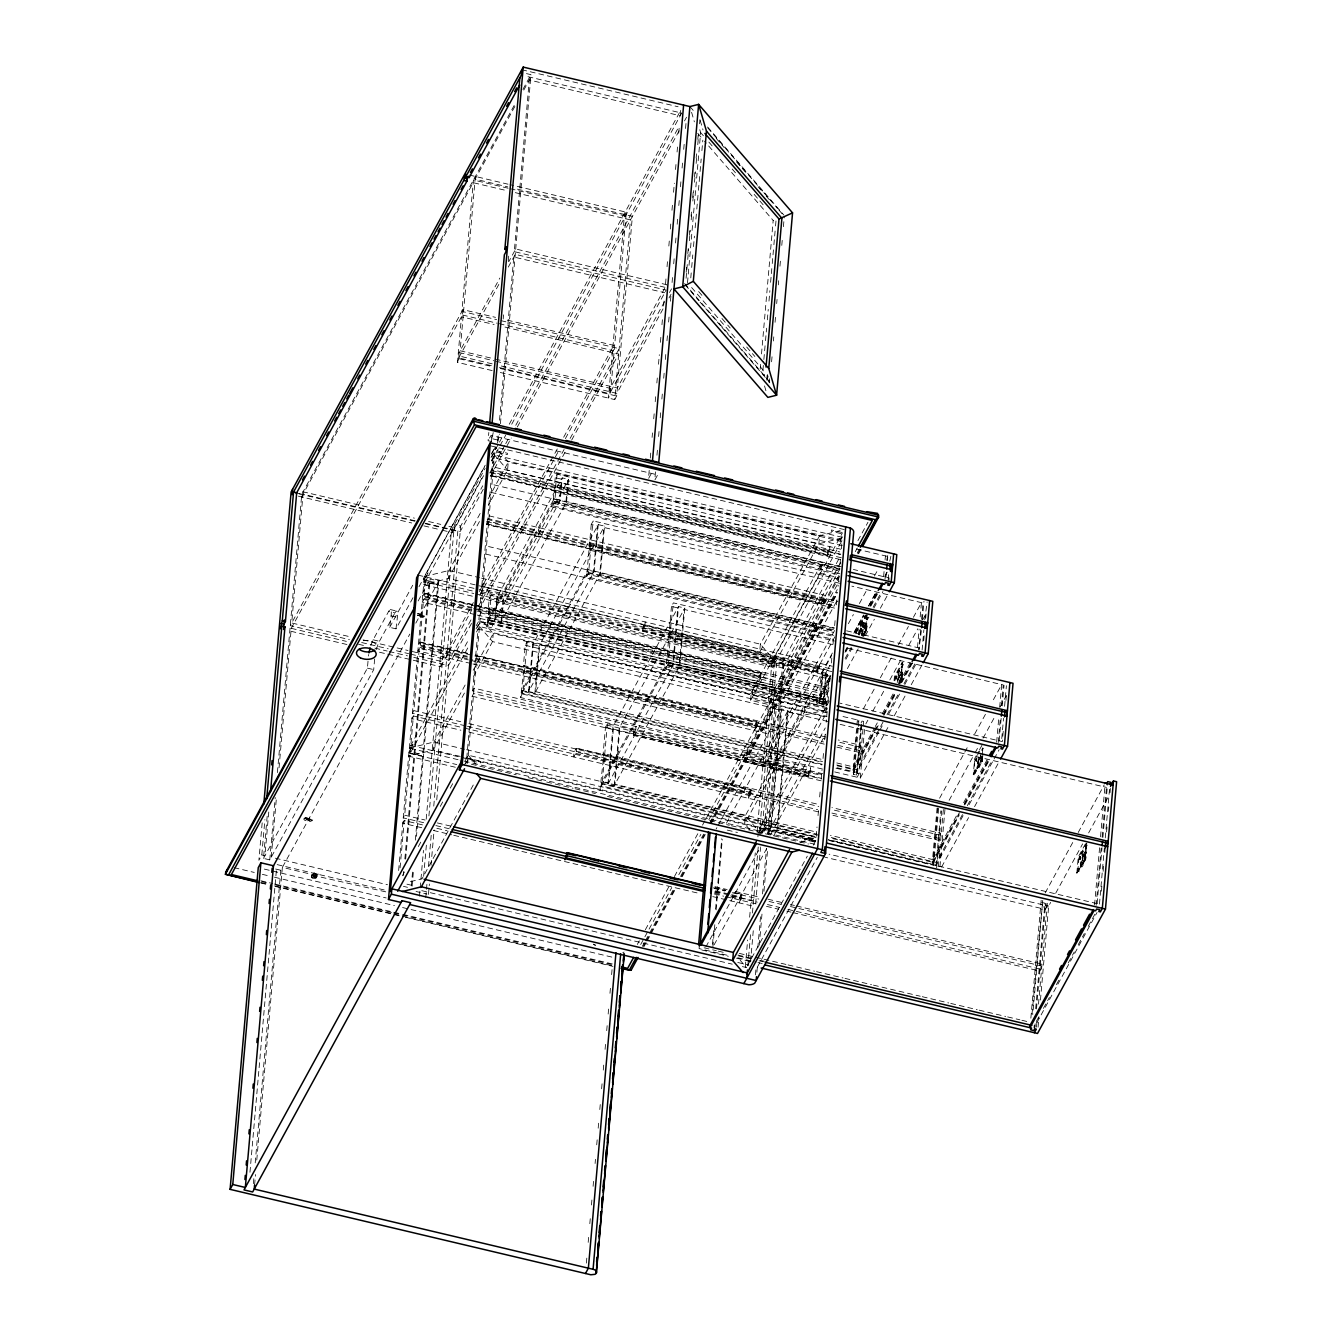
<?xml version="1.0" encoding="UTF-8"?>
<svg xmlns="http://www.w3.org/2000/svg" width="1342" height="1342" viewBox="0 0 1342 1342"><rect width="100%" height="100%" fill="white"/><g stroke="black" fill="none" stroke-linecap="round" stroke-linejoin="round"><path stroke-width="0.75" stroke-dasharray="5 3.75" d="M859.87 630.539L860.792 631.428L861.279 630.539L860.692 628.039L859.87 630.539L860.776 628.073M895.282 678.381L896.573 678.733L896.892 676.083L895.282 678.381L896.188 675.915M977.144 758.029L975.651 759.555L976.456 761.233L977.228 758.062L976.456 761.233M975.684 761.048L976.355 757.844M1079.085 858.763L1080.025 859.668L1080.511 858.779L1079.924 856.263L1079.085 858.763L1079.924 856.263M980.7 756.754L980.901 757.827L981.623 756.502M867.922 617.236L867.049 619.92L867.016 616.532L866.546 617.27L867.049 619.92M860.004 631.243L860.591 628.123M895.433 679.102L895.886 676.15M975.902 760.78L976.137 758.113M1079.236 859.484L1079.689 856.532M262.176 822.831L258.889 860.289L261.791 854.971L264.894 819.61M374.636 658.972L373.713 669.624L269.776 859.87L263.485 858.377L267.494 812.598M268.769 812.027L264.944 855.726L261.791 854.971M269.776 859.87L275.227 797.534M277.408 772.606L301.765 494.225L515.093 103.753M271.235 857.202L276.335 798.943M279.052 767.741L291.248 628.341L346.337 641.375M249.964 1172.254L276.486 869.23M253.386 1183.661L253.923 1177.42M255.198 1162.893L280.814 870.253L409.813 634.112M254.594 1184.936L255.5 1174.552M256.775 1160.025L282.374 867.368L316.343 875.487M385.741 891.843L315.336 875.856A2.55 1.476 5 0 1 315.353 878.238A2.55 1.476 5 0 1 311.445 877.316A2.55 1.476 5 0 1 313.76 875.487C313.089 872.25 319.262 874.179 316.242 875.672A2.55 1.476 5 0 1 314.716 877.735A2.55 1.476 5 0 1 311.411 876.41A2.55 1.476 5 0 1 313.827 874.816M263.485 858.377L367.423 668.131L368.194 659.258M398.641 870.522L424.357 576.607L485.217 465.204M400.084 867.855L404.227 820.566L422.579 824.911M423.636 822.696L403.254 817.865L404.697 815.215L413.386 715.974L462.319 727.565M465.422 725.821L412.397 713.273L413.856 710.623L419.308 648.27L468.241 659.861M470.874 663.468L417.848 650.92C420.482 649.075 421.958 636.93 418.318 645.552L467.268 657.144M475.152 614.586L422.126 602.038C424.76 600.193 426.236 588.048 422.596 596.67L471.545 608.262M403.405 875.487L403.774 871.327M404.865 858.88L429.188 580.75L420.214 578.637M405.653 859.182L430.161 578.989L438.8 581.036L416.473 836.318M411.323 885.821L412.782 869.23M415.332 840.159L437.844 582.797L472.485 591M492.162 370.577L457.471 362.357L461.463 316.779L494.108 324.496M412.111 886.139L413.571 869.532M491.323 365.645L458.679 357.911L459.149 352.543L499.845 278.062M346.924 644.512L289.805 630.992L462.436 315.001L462.906 309.633L495.533 317.366M457.471 362.357L459.652 356.133L492.279 363.867M475.37 176.456L460.121 350.782L493.437 358.666M419.459 896.171L420.012 889.931M420.197 887.85L423.468 850.392M426.202 819.174L451.499 529.939L485.116 468.392M387.721 654.175L440.746 666.739L441.216 661.371L473.34 602.575M442.29 530.224L452.489 532.64L452.959 527.272L448.899 526.316M423.636 876.292L426.555 842.994M428.92 815.953L454.401 524.621L460.692 526.114L436.67 800.788M425.75 897.664L426.303 891.423M426.471 889.343L427.024 883.103M428.484 866.446L431.386 833.147M433.768 806.106L457.79 531.432L482.717 485.787M428.467 894.426L429.373 884.026M431.017 865.305L434.12 829.926M493.235 432.594L491.239 441.468L488.102 440.73L488.823 432.459M491.239 441.468L491.96 433.214M503.183 318.977L503.535 314.85M508.249 261.12L508.786 254.93M486.391 524.336L489.159 515.882L825.665 595.546L825.196 600.914L823.25 604.454L486.391 524.336L823.25 604.454M827.528 555.554L827.997 550.203L829.926 546.664L829.457 552.015L827.528 555.554L491.038 475.907L490.904 472.77L493.437 466.999L840.713 549.213M466.764 757.894L472.166 696.213L473.625 693.562L810.115 773.21L810.585 767.859L474.095 688.194L472.636 690.845L822.68 773.713M472.636 690.845L478.037 629.163L827.108 711.797L826.202 722.181M831.839 671.604L482.768 588.97L481.325 591.621L478.742 621.111L827.813 703.762M830.01 668.702L481.795 586.253L487.247 523.9L835.479 606.349M467.502 763.397L495.198 446.936L508.266 462.034L819.593 535.726L842.373 530.056M497.714 440.897L498.251 434.707M499.526 420.231L513.801 257.01L664.76 292.741M497.53 442.961L499.526 434.07M500.432 423.686L530.979 74.666L524.688 73.189M830.849 675.294L828.853 678.951L826.404 706.999L486.76 626.597L489.26 607.389L825.749 687.054L824.307 694.183L478.641 612.422M825.749 687.054L824.776 688.832L488.287 609.167L489.209 598.549L491.155 595.009L497.446 596.502L495.45 619.182L489.159 617.689L491.155 595.009M828.886 690.459L822.881 701.43L487.968 622.151L488.203 619.467L554.212 498.637L841.199 566.592M486.76 626.597L488.924 620.373L820.717 698.914L819.509 703.376L822.646 704.114L823.619 702.352L825.196 702.722L827.645 674.674L826.068 674.305L822.646 704.114M494.728 620.507L496.708 597.827L562.231 477.886L568.522 479.379L566.542 502.059L501.019 622L494.728 620.507L560.251 500.583L562.231 477.886M501.019 622L502.998 599.32L568.522 479.379M822.478 769.033L520.646 697.572L524.252 665.632L826.085 737.093M527.154 641.744L523.044 688.681L529.335 690.157L533.445 643.237L527.154 641.744L525.225 645.284L523.279 667.41L524.252 665.632M822.26 764.252L521.853 693.126L522.088 690.442L588.081 569.629L834.372 627.922M520.646 697.572L522.81 691.348L822.025 762.189M528.614 691.499L532.724 644.563L598.247 524.621L604.537 526.114L600.428 573.051L534.904 692.975L528.614 691.499L594.137 571.558L598.247 524.621M534.904 692.975L539.014 646.056L604.537 526.114M839.773 573.722L552.77 505.783L553.005 503.099L837.962 570.551M555.219 477.735L553.24 500.415L559.53 501.908L561.51 479.211L555.219 477.735L557.165 474.179L842.675 541.782M487.968 622.151L553.978 501.321L554.212 498.637M557.165 474.179L554.8 491.944L840.31 559.53M552.77 505.783L554.699 502.243L555.756 490.165M832.946 635.068L586.655 576.758L586.89 574.074L833.181 632.384M591.235 524.47L587.125 571.39L593.416 572.883L597.509 525.947L591.235 524.47L593.164 520.914L837.878 578.855M521.853 693.126L587.846 572.313L588.081 569.629M834.506 608.111L589.792 550.186L593.164 520.914M586.655 576.758L588.584 573.219L590.748 548.408L589.792 550.186M576.423 751.218C577.53 743.518 572.531 754.724 573.89 756.972L576.423 751.218L750.95 792.535L748.417 798.305L748.886 792.937L750.832 789.398L576.288 748.081M626.311 212.204L624.382 215.743L608.429 398.104L610.358 394.565L626.311 212.204L510.044 184.676M499.476 367.574L609.637 393.642L610.09 388.291L666.672 284.722L515.731 248.991L508.769 261.707M565.351 438.649L613.378 350.732L613.848 345.38L503.703 319.295M500.314 372.506L614.72 399.58L630.438 219.903L513.986 192.342M614.72 399.58L616.649 396.041L632.367 216.364L515.932 188.803M607.406 723.707L602.357 781.363L608.647 782.839L613.697 725.183L607.406 723.707L605.477 727.247L603.011 755.395L603.967 753.634L817.697 804.227M814.879 836.402L601.166 785.808L601.401 783.124L667.393 662.311L828.199 700.373M817.882 835.11L602.122 784.047L599.958 790.27L603.967 753.634M607.926 784.181L612.975 726.508L678.498 606.584L684.789 608.077L679.74 665.733L614.217 785.657L607.926 784.181L673.449 664.24L678.498 606.584M614.217 785.657L619.266 728.001L684.789 608.077M649.209 470.371L648.488 478.691L651.39 473.39M650.3 458.041L650.853 451.65M652.095 437.375L652.497 432.912M653.722 418.788L654.309 412.111M655.215 401.711L655.953 393.391M656.859 382.973L657.58 374.653M658.503 364.252L659.325 354.724M660.415 342.327L660.952 336.137M661.958 324.714L662.68 316.393M663.602 305.993L664.324 297.656M665.967 278.935L665.229 287.373L514.271 251.642L529.285 80L680.243 115.748M667.041 266.706L667.595 260.197M668.836 246.022L669.39 239.815M670.329 228.996L671.067 220.675M671.973 210.258L672.694 201.937M673.55 192.258L674.338 183.217M675.529 169.511L676.083 163.305M677.073 151.998L677.794 143.678M678.7 133.277L679.438 124.94M680.344 114.54L680.713 110.379M586.37 1263.107L587.091 1254.82M588.182 1242.357L588.735 1236.133M589.826 1223.686L590.547 1215.382M591.453 1204.999L592.191 1196.695M593.097 1186.328L593.818 1178.024M595.093 1163.497L595.445 1159.337M596.72 1144.81L597.274 1138.586M598.18 1128.203L598.901 1119.899M599.807 1109.532L600.545 1101.228M601.619 1088.765L602.172 1082.541M603.263 1070.094L603.984 1061.79M605.074 1049.343L605.628 1043.103M606.718 1030.656L607.255 1024.432M608.161 1014.049L608.882 1005.745M609.973 993.298L610.526 987.075M611.617 974.611L612.338 966.324M655.5 471.864L654.779 480.184L657.681 474.883L491.004 435.412L488.102 440.73M656.959 455.223L657.513 448.983M658.603 436.486L659.325 428.165M660.23 417.765L660.969 409.444M661.874 399.027L662.596 390.707M663.703 378.226L664.24 371.986M665.33 359.488L665.884 353.248M666.974 340.767L667.695 332.447M668.618 322.046L669.339 313.709M670.43 301.229L670.983 294.988M672.074 282.508L672.61 276.267M673.701 263.77L674.439 255.45M675.529 242.969L676.083 236.729M677.173 224.231L677.71 217.991M678.8 205.511L679.354 199.27M680.444 186.79L680.998 180.533M682.088 168.052L682.81 159.732M683.715 149.331L684.454 140.994M685.544 128.513L686.081 122.273M633.642 735.433L634.112 730.065L636.041 726.525L635.571 731.893L633.642 735.433L808.186 776.75L810.115 773.21M642.432 630.388L645.2 621.95L644.73 627.301L642.801 630.841L817.328 672.157L819.257 668.618L819.727 663.267L816.959 671.705M686.181 272.292L686.718 266.051M687.809 253.588L688.362 247.347M689.452 234.884L689.805 230.723M691.08 216.179L691.449 212.019M692.724 197.459L693.26 191.235M694.535 176.674L694.904 172.531M696.179 157.97L696.532 153.827M697.806 139.266L698.175 135.123M686.081 278.264L687.54 261.573M687.725 259.476L688.631 249.042M689.369 240.688L690.274 230.254M691.197 219.82L691.918 211.466M692.841 201.032L693.747 190.581M694.485 182.227L695.391 171.793M696.129 163.439L696.85 155.102M697.773 144.651L698.679 134.217M699.585 123.783L699.954 119.606M687.507 282.776L700.641 132.59L699.518 128.765M690.778 277.878L691.499 269.541M691.684 267.444L692.774 254.93M693.512 246.593L694.418 236.158M695.156 227.821L696.615 211.13M696.8 209.05L698.259 192.359M698.444 190.279L699.903 173.588M700.071 171.491L701.178 158.977M701.9 150.639L702.822 140.205M826.756 707.502L665.967 669.44L666.202 666.756L826.991 704.818M671.47 606.416L666.437 664.072L672.728 665.565L677.76 607.909L671.47 606.416L673.416 602.877L834.523 641.023M601.166 785.808L667.159 664.995L667.393 662.311M830.614 676.318L669.507 638.171L673.416 602.877M699.316 945.909L699.081 948.593L729.612 955.823M760.595 364.37L760.042 370.627L762.961 369.906L763.682 361.568M761.501 353.936L773.177 220.457L704.584 141.245M712.501 944.315L713.944 927.741M715.588 909.121L721.744 838.733M763.866 359.471L765.326 342.797M765.51 340.7L766.601 328.186M767.339 319.849L768.245 309.415M768.983 301.078L769.889 290.644M770.61 282.306L772.069 265.615M772.254 263.535L773.713 246.844M773.898 244.747L775.357 228.073M775.542 225.976L776.095 219.719L773.177 220.457M712.87 947.117L714.85 924.353M716.125 909.859L722.281 839.471M766.718 380.088L767.272 373.814M767.238 379.132L767.59 374.972M769.151 382.889L769.503 378.746M771.6 361.77L772.136 355.546M773.411 340.985L773.78 336.842M775.055 322.281L775.592 316.058M776.683 303.577L777.052 299.417M778.326 284.873L778.679 280.713M779.954 266.169L780.507 259.929M781.782 245.385L782.319 239.144M783.409 226.681L784.315 216.297M834.892 636.745L764.051 766.416L745.179 761.937L745.884 753.902L816.724 624.231L816.02 632.267M750.581 700.272L751.285 692.22L822.126 562.55L821.421 570.585L750.581 700.272L769.452 704.735L840.293 575.064M747.343 751.252L746.638 759.287L774.938 765.997L829.893 665.397M752.728 689.57L752.023 697.605L780.339 704.315L837.291 600.059M749.876 829.775L744.642 823.736L745.347 815.684L804.596 707.251L827.36 701.581M760.562 659.627L760.444 660.969L773.009 663.938L777.001 655.517L773.126 662.596M740.717 900.23L741.187 894.862M749.876 795.638L750.346 790.27M755.798 727.934L756.267 722.566M760.075 679.035L760.545 673.667L424.055 594.02L425.095 582.009L473.81 593.533M741.673 893.99L739.744 897.53L739.274 902.881L742.042 894.443L735.584 892.547M750.95 792.535L750.832 789.398M756.754 721.677L754.808 725.217L754.338 730.585L756.284 727.045L756.754 721.677L475.32 655.047M761.031 672.795L759.086 676.334L758.616 681.702L760.562 678.146L761.031 672.795L424.542 593.13M745.28 967.012L747.645 940.021M749.641 917.19L755.278 852.858M757.089 832.09L771.969 661.908L842.273 533.227M757.894 836.804L758.415 830.782L829.255 701.094L480.184 618.461L476.192 625.775M764.051 766.416L764.755 758.364L835.596 628.693L486.525 546.06M769.452 704.735L770.157 696.683L840.998 567.012L491.927 484.378M481.577 578.167L760.36 644.16L773.428 659.258L772.724 667.293L480.47 598.113M747.83 965.854L750.631 933.747M752.443 912.979L758.264 846.55M750.547 961.895L753.449 928.681M755.63 903.787L760.528 847.741M761.803 833.214L776.699 663.015A7.834 4.529 5 0 0 782.856 661.489L840.26 556.41M814.779 844.269L763.883 832.225L764.118 829.541L815.013 841.585M774.686 708.861L764.353 826.857L770.643 828.35L780.977 710.354L774.686 708.861L776.615 705.322L827.595 717.4M762.088 833.265L765.326 825.095L816.204 837.14M821.237 780.843L770.258 768.781L776.615 705.322M755.445 974.879L755.982 968.656M757.811 947.905L760.528 916.771M762.524 893.94L766.517 848.278M767.792 833.751L782.856 661.489M756.888 972.229L757.626 963.925M759.253 945.254L762.155 912.04M763.967 891.289L767.607 849.771M768.949 834.372L784.315 658.821L774.871 656.59L759.169 836.167L827.108 711.797M773.697 835.781L777.655 828.517L787.989 710.522L781.698 709.029L771.365 827.024L767.406 834.288M815.282 626.882L814.577 634.934L833.449 639.396M820.667 565.2L819.962 573.252L838.834 577.714L838.096 586.202M808.186 776.75L808.656 771.398L810.585 767.859M822.881 604.001L825.665 595.546M808.656 775.877L809.125 770.509M817.815 671.285L818.284 665.917M823.736 603.565L824.206 598.197M828.014 554.682L828.484 549.314M819.509 703.376L822.931 673.55L503.736 597.978L501.74 620.675L820.952 696.246L822.931 673.55M826.068 674.305L823.25 706.261L825.196 702.722M816.204 836.385L817.026 826.957M818.033 815.617L818.67 808.27M819.66 796.93L820.381 788.626M821.203 779.216L822.025 769.939M823.032 758.465L823.653 751.252M824.659 739.778L825.38 731.491M827.997 701.681L828.719 693.378M829.742 681.669L830.362 674.69M831.386 662.998L832.107 654.695M833.013 644.311L833.801 635.37M834.64 625.624L835.412 616.917M836.469 604.873L837.039 598.347M840.461 559.211L839.538 569.662L554.699 502.243M841.367 548.844L842.122 540.272L493.034 457.639L491.994 469.65L839.706 551.914M858.477 634.8L859.014 628.777L866.747 614.619M859.266 635.001L859.803 628.962L867.536 614.804M862.872 627.469C860.809 620.591 869.213 622.336 865.775 627.217C862.839 630.052 861.665 625.053 863.56 623.04M857.353 719.916L853.26 766.852L874.279 728.37M862.436 636.007L865.338 630.706L866.58 616.615M861.715 724.948L857.135 777.236L859.081 773.697L863.644 721.409L862.084 721.023L856.532 775.089L853.395 774.351L857.454 727.867M863.225 636.192L866.127 630.891L867.368 616.817M853.395 774.351L854.586 769.905L836.267 765.561M858.226 728.454L854.82 767.221L834.489 762.407M858.394 726.408L858.93 720.285L840.629 715.957M856.532 775.089L860.927 724.814M836.871 747.125L859.316 752.426L860.272 750.664L860.742 745.296L838.314 739.996M834.707 771.935L860.289 777.991L864.852 725.687M883.623 576.523L884.16 570.333M885.066 560.017L885.435 555.907M885.015 578.956L885.737 570.702M886.643 560.402L887.968 554.498L887.431 560.688M885.988 577.194L886.525 571.004M888.152 579.694L888.739 573.051M889.78 561.141L891.105 555.252M888.89 580.616L889.125 577.932L853.411 569.478M894.074 680.646L894.426 676.62L902.176 662.462L901.556 678.733C902.797 680.662 901.908 673.164 901.455 679.84M894.862 680.83L895.215 676.804L902.965 662.646M898.301 675.311C896.221 668.45 904.625 670.178 901.187 675.06C898.268 677.895 897.077 672.912 898.989 670.899M898.821 682.088L900.767 678.549L902.176 662.462M917.509 647.532L919.102 629.163M920.176 616.917L921.434 602.642L913.416 617.286M920.679 629.532L918.901 649.931L921.468 629.801M921.568 619.333L923.011 603.011L851.851 586.152M922.357 619.601L923.967 601.233M922.105 650.014L923.866 629.901M924.739 619.836L927.121 601.988M923.715 640.755L924.303 634.162M925.695 618.31L926.064 614.049M937.068 808.052L932.573 859.534L957.601 813.722M937.857 808.035L932.942 864.349L933.898 862.587L830.094 838.012M933.898 862.587L933.663 865.271L829.859 840.696M938.645 808.421L934.133 859.903L830.446 835.361M936.028 865.741L940.826 810.853M936.615 867.955L941.614 810.92M832.979 815.315L939.031 840.428L940.004 838.649L940.474 833.281L831.939 807.599M943.359 809.461L938.393 866.378L936.817 866.009L935.844 867.788M939.954 866.596L945.103 807.649M982.143 756.67L981.79 760.696L973.269 774.669L974.678 758.582L978.553 751.503M974.057 774.854L974.678 758.582M973.269 774.669C982.78 766.903 978.603 751.99 983.418 748.199M982.327 754.657L982.847 748.618M996.636 742.243L998.8 717.534M999.706 707.234L1001.686 684.588L991.671 702.923M998.213 742.629L1000.377 717.903M1001.451 705.557L1003.246 684.957L844.672 647.414M999.169 740.851L1001.166 718.205M1002.239 705.842L1004.034 685.259M1001.769 738.57L1003.548 718.238M1004.604 706.295L1006.399 685.712M1003.229 731.306L1002.323 741.589L839.941 703.158M1005.93 700.407L1006.483 694.099M1030.857 1018.175L1041.174 900.297M1031.998 1014.116L1042.734 900.667L1032.786 1014.418M1034.246 1025.204L1034.011 1027.888L1097.035 912.493M1035.688 1008.664L1044.915 903.183L1041.778 902.445M1034.732 1028.794L1035.286 1022.268M1036.477 1008.949L1045.703 903.485M793.005 912.61L1039.765 971.021L1040.738 969.259L1041.207 963.892L796.494 905.967M1036.494 1027.116L1037.047 1020.809M1038.507 1004.118L1047.448 901.79L1044.562 907.209L1041.426 906.454L1042.382 904.693L829.071 854.183M1038.071 1027.184L1038.976 1016.75M1040.453 1000.042L1048.672 906.068L1050.669 902.411M1076.838 873.088L1078.247 857.001L1085.98 842.843L1084.571 858.93L1076.838 873.088L1085.359 859.115L1086.768 843.028L1079.018 857.186L1077.626 873.273M1082.105 855.693C1080.025 848.832 1088.429 850.56 1084.99 855.441C1082.071 858.276 1080.88 853.294 1082.793 851.281M1094.569 905.028L1099.635 847.121M1100.541 836.787L1105.053 785.087M1096.129 905.414L1101.212 847.439M1102.101 837.156L1106.814 783.393M1097.102 903.636L1102 847.741M1102.889 837.458L1107.771 781.614M1099.467 904.089L1104.349 848.245M1105.254 837.911L1109.599 788.157M1101.396 891.239L1102.118 883.019M1103.141 871.293L1103.862 863.023M1104.768 852.673L1105.171 848.06M1106.58 831.99L1107.15 825.447M1108.391 811.323L1108.777 806.945M1110.019 792.703L1110.388 788.442M412.984 597.727L395.991 628.844L389.7 627.351L391.092 615.861A11.692 2.349 -76.7 0 0 388.626 611.432L373.126 639.815A13.101 2.617 -76.7 0 0 370.593 646.29M395.991 628.844L397.383 617.337A11.692 2.349 -76.7 0 0 394.917 612.925L388.626 611.432M860.826 628.761L860.239 630.975M896.255 676.603L895.651 678.834M866.261 623.208L865.238 628.022M901.69 671.067L900.65 675.865M861.782 634.699A6.66 1.141 -73.3 0 1 864.365 626.11L865.137 626.345A6.66 1.141 -73.3 0 0 862.554 634.934M863.007 635.957A6.66 1.141 -73.3 0 0 865.808 627.62A6.66 1.141 -73.3 0 0 865.12 624.785L866.613 624.533M863.778 636.192A6.66 1.141 -73.3 0 0 866.58 627.855A6.66 1.141 -73.3 0 0 865.892 625.02L865.993 624.365A7.884 1.359 -73.3 0 1 867.133 626.026A7.884 1.359 -73.3 0 1 864.835 634.749M897.211 682.541A6.66 1.141 -73.3 0 1 899.777 673.969L900.566 674.187A6.66 1.141 -73.3 0 0 898.553 679.958M898.419 683.816A6.66 1.141 -73.3 0 0 901.22 675.462A6.66 1.141 -73.3 0 0 900.532 672.644L902.025 672.392M899.207 684.051A6.66 1.141 -73.3 0 0 902.009 675.697A6.66 1.141 -73.3 0 0 901.304 672.879L901.421 672.208A7.884 1.359 -73.3 0 1 902.545 673.869A7.884 1.359 -73.3 0 1 900.247 682.592M1086.014 857.035L1084.37 858.981A6.66 1.141 -73.3 0 1 1080.931 864.785A6.66 1.141 -73.3 0 1 1083.581 854.334L1084.37 854.569A6.66 1.141 -73.3 0 0 1081.719 865.02A6.66 1.141 -73.3 0 0 1085.074 859.098C1086.601 853.579 1085.728 862.168 1085.158 859.165A6.66 1.141 -73.3 0 0 1085.124 853.26L1085.225 852.589A7.884 1.359 -73.3 0 1 1085.275 859.35A7.884 1.359 -73.3 0 1 1081.249 866.412A7.884 1.359 -73.3 0 1 1084.47 853.915M1085.225 856.85L1084.47 860.037L1084.37 858.981A6.66 1.141 -73.3 0 0 1084.336 853.026L1085.829 852.774M865.942 630.069L865.993 628.626L865.087 631.428L866.026 631.998L866.697 628.794L865.238 631.814M865.993 630.522L866.026 631.998M901.371 677.928L901.338 676.452L900.532 679.505M981.673 760.327C984.089 766.148 980.331 751.185 981.707 761.803M981.623 759.874L981.589 758.415M1080.008 858.159L1080.025 859.668M975.298 771.549L975.332 769.905L974.46 772.64L975.382 773.311L976.12 770.09L974.695 773.076M975.416 771.667L975.382 773.311M1078.851 869.968L1078.884 868.341L1078.029 871.059L1078.934 871.73L1079.673 868.526L1078.247 871.495M1078.968 870.102L1078.934 871.73M982.763 748.064L982.713 749.742M867.335 617.471L866.261 619.736M982.629 748.014L981.925 749.541M311.763 820.667C308.593 816.506 308.694 822.948 311.277 821.036M863.208 627.066L863.913 622.654M898.637 674.925L899.442 670.547M1079.454 859.216L1080.696 856.448M1082.44 855.307L1083.128 850.878M975.533 760.344L976.506 758.565M522.927 89.394L530.979 74.666M301.531 496.909L473.189 182.68L505.833 190.413M514.858 106.437L475.135 179.14L507.762 186.874M523.783 90.082L530.744 77.35M462.906 309.633L290.275 625.64L349.423 639.631M458.679 357.911L500.365 281.602M508.299 267.075L515.261 254.343L666.202 290.09L609.637 393.642M376.431 649.394A13.101 2.617 -76.7 0 1 379.417 641.291L394.917 612.925M389.7 627.351L412.699 585.246M491.206 454.25L495.198 446.936M418.989 586.739L484.982 465.942M491.994 453.126L495.986 445.796M491.038 457.37L498.469 443.967M499.459 442.139L503.216 435.278M509.255 424.223L681.149 109.558M491.877 456.951L494.779 451.633L507.36 454.603L507.477 453.277L494.896 450.291M472.35 596.183L423.653 584.659L483.523 475.068M491.491 460.457L494.493 454.988L843.564 537.622M452.489 532.64L483.606 475.672M491.642 460.977L505.682 435.244M511.705 424.223L681.686 113.08L524.454 75.857M492.514 463.644L493.973 460.994M418.167 600.948L430.161 578.989M489.729 472.954L504.76 445.46M505.749 443.632L508.752 438.129M515.764 425.297L678.985 126.534M483.254 489.327L460.222 531.482L425.38 523.229M490.266 476.494L511.285 437.995M517.307 426.991L679.522 130.057M684.521 120.897L686.534 117.24M491.038 475.907L492.967 472.367L840.243 554.582M415.802 623.141L438.8 581.036M480.151 513.483L449.033 570.451L448.329 578.503L423.653 584.659M488.186 498.788L508.266 462.034L507.561 470.069L488.488 504.995M479.446 521.535L448.329 578.503L759.656 652.212L772.724 667.293L842.575 539.45M486.76 524.789L488.689 521.25L825.196 600.914M481.795 586.253L483.237 583.602L832.308 666.236M479.362 591.554L557.819 447.943M563.674 437.24L613.848 345.38M413.386 715.974L411.927 718.641L460.876 730.216M440.746 666.739L471.864 609.788M479.899 595.076L559.346 449.637M470.992 619.887L448.966 660.197L410.031 650.987M478.004 607.054L564.11 449.436M570.115 438.431L619.182 348.635L498.654 320.101M471.528 623.409L448.496 665.565L409.562 656.355M478.524 610.576L561.627 458.461M562.633 456.632L565.636 451.13M571.642 440.142L618.712 354.003L502.26 326.425M458.058 759.673L409.344 748.131L469.214 638.557M476.024 628.895L479.899 621.816L492.48 624.802L492.363 626.127L479.782 623.158L476.88 628.475M488.287 609.167L489.26 607.389M455.324 767.238L408.639 756.183L468.509 646.592M476.494 631.981L479.48 626.513L828.551 709.146M664.491 301.715L617.354 388.006L495.466 359.153M669.507 292.539L671.52 288.865M663.015 308.912L616.884 393.374L500.449 365.796M669.037 297.907L671.05 294.233M465.137 685.007L434.02 741.975L433.315 750.027L408.639 756.183M473.172 670.312L493.252 633.558L480.184 618.461M464.433 693.059L433.315 750.027L463.846 757.257M473.474 676.519L492.548 641.593L493.252 633.558L804.596 707.251L803.892 715.303L744.642 823.736M404.227 820.566L402.785 823.233L423.166 828.048M402.365 875.772L404.361 872.115M418.335 846.55L421.321 841.082M440.293 806.374L443.279 800.889M450.258 788.106L453.26 782.638M465.238 760.713L468.224 755.227L817.295 837.878M464.064 765.661L467.922 758.582L480.503 761.568L480.386 762.91L467.804 759.924L465.875 763.464M473.256 785.02L422.059 878.758L406.878 882.533M669.507 638.171L670.48 636.393L667.897 665.9L665.967 669.44M842.038 536.465L839.991 541.346L841.92 537.807M840.562 562.633L783.611 666.873L475.84 594.02M637.316 944.466L639.329 940.792M645.334 929.771L669.406 885.72M674.422 876.544L698.477 832.493M702.503 825.145L705.506 819.643M706.513 817.798L838.884 575.517M857.924 540.641L867.955 522.273M640.688 944.5L671.772 887.582M678.784 874.749L700.843 834.355M708.878 819.677L839.236 581.052M855.273 551.679L857.286 548.006M642.332 946.328L644.345 942.654M645.351 940.826L674.489 887.498M680.511 876.46L703.627 834.154M709.65 823.132L837.24 589.591M857.32 552.803L859.333 549.13M643.254 946.429L645.267 942.755M646.274 940.91L675.345 887.716M681.35 876.695L704.399 834.506M710.421 823.485L836.72 592.308M857.773 553.776L860.776 548.274M644.11 946.429L646.106 942.755M647.112 940.927L676.183 887.716M682.189 876.712L705.255 834.506M711.26 823.502L837.559 592.325M858.612 553.793L861.614 548.291M745.179 761.937L836.989 593.852M716.175 828.97L716.896 827.628M718.155 825.33L781.698 709.029M726.441 823.183L787.989 710.522M832.375 653.017L821.354 673.181L819.375 695.861L830.379 675.714M848.379 623.695L853.395 614.535M859.4 603.548L867.402 588.886M874.414 576.053L878.423 568.723M775.642 757.945L831.587 655.533M770.258 768.781L771.214 767.003L765.829 828.685L763.883 832.225M825.716 678.213L827.645 674.674M854.418 631.73L863.426 615.24M868.425 606.081L876.427 591.419M853.831 633.239L863.829 614.938M868.828 605.796L875.823 592.996M884.814 576.54L887.8 571.055M830.144 678.398L819.14 698.545L818.905 701.229L828.92 682.91M845.158 650.904L847.171 647.23M855.173 632.585L864.181 616.079M870.186 605.091L877.198 592.258M819.979 698.008L829.96 679.74M844.974 652.262L847.976 646.76M855.978 632.099L864.986 615.609M870.002 606.45L878.003 591.788M845.93 651.759L847.926 648.085M855.944 633.424L865.959 615.106M870.958 605.947L878.976 591.285M819.744 700.692L820.717 698.914M829.121 687.775L823.116 698.746L488.203 619.467M845.125 658.486L851.264 647.247M858.125 634.682L867.217 618.041M873.122 607.221L881.174 592.476M845.879 659.341L851.885 648.354M859.887 633.709L868.911 617.203M873.894 608.077L882.919 591.554M847.389 668.601L858.377 648.488M865.372 635.672L874.363 619.216M880.352 608.245L888.354 593.617M759.102 832.359L761.988 827.041L759.941 831.923M827.041 707.989L824.978 712.87L826.924 709.331M769.302 830.346L825.263 727.934M705.858 946.966L760.461 847.02M770.593 834.741L825.548 734.158M714.129 944.818L766.735 848.496M863.359 708.912L875.387 686.936M880.386 677.76L891.39 657.614M898.402 644.781L908.417 626.462M857.957 722.063L858.93 720.285M861.111 722.801L862.084 721.023M855.475 741.254L856.448 739.492M865.858 723.858L867.855 720.201M872.854 711.059L884.848 689.117M889.83 679.975L900.834 659.845M908.819 645.217L917.811 628.761M922.81 619.618L925.812 614.133M860.742 745.296L859.786 747.075L839.387 742.243M875.286 726.525L877.282 722.868M882.281 713.709L894.292 691.717M899.308 682.558L911.319 660.566M876.041 727.381L853.026 769.52L852.791 772.204L874.816 731.893M883.053 714.548L895.064 692.556M900.079 683.397L911.084 663.25M853.864 768.983L878.859 723.237M883.858 714.078L895.869 692.086M900.885 682.927L911.889 662.763M875.806 730.065L879.815 722.734M883.824 715.403L895.835 693.411M901.841 682.424L912.845 662.26M747.46 965.72L807.314 856.146M813.302 845.175L815.299 841.535M853.629 771.667L854.586 769.905M883.002 722.13L857.001 769.738L834.674 764.454M887.012 714.816L899.106 692.673M904.005 683.699L916.016 661.723M878.775 732.145L856.766 772.422L834.439 767.121M879.765 730.333L883.774 722.986M888.773 713.843L899.777 693.68M904.776 684.537L915.798 664.357M860.289 777.991L889.26 724.948M894.258 715.806L906.236 693.864M911.235 684.705L922.222 664.592M757.341 967.129L817.295 857.387M939.618 798.205L968.639 745.062M974.644 734.074L985.665 713.91M949.113 800.335L974.091 754.607M975.08 752.778L978.083 747.293M983.082 738.15L995.059 716.209M1000.058 707.066L1006.064 696.079M979.526 749.725L982.428 744.424M977.395 755.227L981.27 748.148M934.787 833.936L935.743 832.174M940.474 833.281L939.501 835.06L833.013 809.847M963.606 802.717L987.628 758.75M959.362 812.732L932.338 862.218L932.103 864.885L959.127 815.416M964.361 803.573L989.389 757.76M933.176 861.665L959.161 814.091M964.177 804.932L989.205 759.119M965.133 804.428L990.161 758.616M962.466 814.56L936.313 862.42L829.356 837.089M967.314 805.67L992.375 759.79M963.086 815.668L936.079 865.104L828.5 839.622M969.075 804.68L993.114 760.713M994.087 758.918L999.119 749.708M941.598 867.016L968.572 817.63M974.56 806.659L999.538 760.931M1045.166 892.967L1073.197 841.652M1078.213 832.493L1104.231 784.852M1047.096 905.8L1045.166 909.339L824.927 857.202M1055.668 893.269L1082.642 843.883M1088.63 832.912L1108.609 796.343M1041.207 963.892L1040.235 965.67L789.398 906.286M1036.242 1021.547L1039.446 1015.693M1043.422 1008.379L1049.41 997.425M1056.389 984.659L1059.392 979.174M1068.249 962.969L1074.237 951.981M1078.247 944.651L1084.319 933.529M1088.245 926.349L1096.246 911.704M981.019 761.518L982.461 758.616M861.48 628.224L860.792 631.428M421.573 615.206C424.86 615.341 417.245 616.733 423.753 616.766M316.796 874.212L314.816 874.179L316.175 873.776M903.216 664.558C896.942 674.07 907.158 656.909 901.673 667.595M1087.02 844.94C1081.954 855.156 1091.482 838.414 1085.577 847.926M901.22 676.536L902.21 676.653M1085.259 860.222L1084.386 860.021M624.03 952.048L622.722 952.82M417.647 615.559L419.006 615.374L417.731 614.821M306.932 819.593C303.544 819.66 311.227 817.882 304.735 818.05M314.665 877.366L315.605 876.913C310.673 877.769 319.279 875.739 312.619 875.756M896.892 676.083L896.221 679.287M978.553 757.274L980.901 757.827M1085.493 851.449L1084.453 856.246M418.821 615.592L419.593 615.19C419.274 616.498 420.516 612.657 417.563 613.663M423.166 617.035L422.73 615.257M305.271 817.882A2.466 1.426 5 0 0 304.902 820.331A2.466 1.426 5 0 0 308.777 819.509A2.466 1.426 5 0 0 305.271 817.882C302.873 819.777 309.549 819.291 306.781 819.66L307.435 819.358M313.206 875.487L313.508 877.182M975.231 769.956L976.12 770.09M1078.783 868.375L1079.673 868.526M419.308 615.357L417.697 615.424M421.036 615.458L423.367 615.71M315.32 877.081L313.005 876.812M424.357 576.607L449.033 570.451L479.547 577.681M841.669 538.092L818.888 543.778L507.561 470.069L494.493 454.988M409.344 748.131L434.02 741.975L464.55 749.205M826.655 709.616L803.892 715.303L492.548 641.593L479.48 626.513M800.218 842.139L815.399 838.347M521.77 69.75L678.096 106.756M469.331 175.03L507.997 184.189M508.115 188.215L473.424 179.996L461.933 311.411L496.607 319.614M510.145 188.702L624.382 215.743M462.436 315.001L497.11 323.221M499.157 323.69L613.378 350.732M459.149 352.543L493.822 360.763M495.869 361.233L610.09 388.291M459.417 358.817L492.044 366.551M500.214 368.48L616.649 396.041M492.699 438.817L498.989 440.31M490.484 445.829L844.269 529.57M842.172 532.506L831.403 529.956L831.285 531.298L842.055 533.848M842.273 545.691L567.8 480.704L565.821 503.384L838.247 567.884M856.498 549.046L886.995 556.276M491.507 470.539L827.997 550.203M555.269 486.576L840.763 554.162M490.904 472.77L827.393 552.418M841.266 557.752L491.524 475.018L487.716 518.549L837.995 601.468M490.669 475.454L827.158 555.102M553.978 501.321L838.935 568.79M491.222 492.413L838.398 574.611M839.639 583.267L603.799 527.44L599.706 574.376L833.499 629.717M487.23 519.421L823.72 599.086M590.262 544.818L837.022 603.229M486.626 521.652L823.116 601.317M302.722 491.709L414.376 518.146M428.584 521.518L440.78 524.403M415.181 520.813L302.99 494.259L291.717 622.973L350.883 636.98M295.475 492.732L301.765 494.225M299.232 493.89L414.963 521.283M425.112 523.682L457.79 531.432M865.993 628.626L866.848 628.945M298.394 496.171L411.692 522.977M423.921 525.879L440.243 529.738M846.584 630.824L923.011 648.907M587.846 572.313L834.137 630.606M588.584 573.219L834.154 631.344M485.821 554.095L833.013 636.293M832.476 644.529L684.051 609.402L679.018 667.058L827.427 702.185M643.254 625.489L817.798 666.806M669.977 632.803L831.084 670.95M642.667 627.704L817.194 669.021M418.067 575.131L477.115 589.104M479.144 589.591L773.428 659.258M481.325 591.621L829.541 674.053M480.621 592.929L776.699 663.015M496.708 597.827L502.998 599.32M821.958 675.328L825.112 676.066M489.209 598.549L828.853 678.951M424.894 593.583L761.4 673.248M424.659 596.267L475.655 608.345M477.685 608.815L761.166 675.932M473.575 608.748L771.667 679.304M488.79 612.757L825.28 692.422M424.072 598.498L475.051 610.56M477.081 611.046L760.562 678.146M470.488 610.476L423.586 599.371L419.778 642.902L472.803 655.45M477.198 615.072L771.197 684.672M667.159 664.995L827.964 703.057M488.706 623.057L820.482 701.598M827.175 704.03L816.389 701.48L816.272 702.822L827.058 705.372M751.285 692.22L770.157 696.683M826.404 712.585L539.736 644.714L535.626 691.65L822.294 759.522M390.321 609.553L396.611 611.046M532.724 644.563L539.014 646.056M525.225 645.284L827.041 716.729M391.092 615.861L397.383 617.337M827.93 721.476L787.268 711.847L776.934 829.842L815.567 838.985M840.126 724.361L1106.462 787.402M420.264 642.013L467.167 653.118M420.616 642.466L467.536 653.571M475.689 655.517L757.123 722.13M474.833 655.936L825.112 738.855M420.381 645.15L467.301 656.255M475.454 658.184L756.888 724.814M475.42 659.073L767.389 728.203M523.783 671L823.569 741.975M837.844 745.347L860.272 750.664M419.794 647.381L472.803 659.928M474.85 660.415L756.284 727.045M470.287 660.331L824.642 744.223M373.126 639.815L379.417 641.291M472.921 663.955L766.919 733.554M363.112 639.882L408.002 650.501M361.669 642.533L388.19 648.807M396.343 650.753L408.589 653.638M410.618 654.124L441.216 661.371M358.566 644.277L364.689 645.72M374.888 648.136L387.133 651.038M389.163 651.524L407.532 655.869M379.551 652.246L385.674 653.688M522.088 690.442L822.495 761.568M522.575 694.032L821.79 764.873M836.032 768.245L854.351 772.589M857.504 773.327L859.081 773.697M745.884 753.902L764.755 758.364M821.254 774.334L619.987 726.676L614.938 784.332L816.221 831.99M367.423 668.131L373.713 669.624M770.727 763.413L821.707 775.475M633.508 732.296L808.052 773.613M605.477 727.247L821.639 778.41M472.166 696.213L820.163 778.595M633.273 734.98L807.817 776.297M576.657 748.534L751.185 789.851M413.856 710.623L460.759 721.728M468.912 723.657L818.771 806.475M467.452 726.307L761.468 795.907M603.497 758.985L817.63 809.679M831.906 813.067L940.004 838.649M575.819 753.432L750.363 794.749M464.366 728.052L818.704 811.944M469.029 732.162L760.998 801.275M466.58 749.692L745.347 815.684L758.415 830.782L460.088 760.142M601.401 783.124L817.144 834.204M828.249 839.991L1100.239 904.391M765.091 827.779L815.97 839.824M465.875 757.727L815.852 840.528M815.198 840.797L804.428 838.247L804.311 839.589L815.08 842.139M410.803 745.481L459.501 757.005M461.531 757.492L816.137 841.434M471.377 764.202L516.234 774.804M528.245 777.655L544.634 781.53M546.664 782.017L573.051 788.257M575.081 788.744L595.378 793.541M607.44 796.41L729.327 825.263M731.356 825.733L808.471 844.001M410.098 753.533L456.766 764.571M727.263 830.094L737.446 832.493M1045.519 905.33L1048.672 906.068M714.917 886.643L727.146 889.545M735.299 891.474L759.773 897.261M767.943 899.207L782.218 902.579M790.371 904.508L794.447 905.481M715.286 887.733L725.435 890.132M713.625 887.716L725.804 890.602M733.923 892.514L742.042 894.443M404.697 815.215L425.095 820.029M437.324 822.931L451.6 826.32M713.944 888.421L724.881 891.004M732.296 892.766L758.817 899.039M769.016 901.455L781.245 904.357M715.42 890.87L729.629 894.242M731.658 894.711L741.807 897.127M435.882 825.582L450.157 828.97M715.269 891.725L752.325 900.499M714.447 892.011L722.6 893.94M730.753 895.869L757.274 902.143M767.473 904.558L779.702 907.46M787.855 909.39L1040.738 969.259M714.816 893.101L722.935 895.03M731.054 896.942L741.203 899.341M436.855 828.299L447.054 830.715M714.212 893.957L723.673 896.188M725.72 896.674L756.301 903.921M766.5 906.336L778.729 909.239M786.898 911.168L790.975 912.124M433.365 830.463L451.717 834.808M453.764 835.294L698.679 893.286M712.753 896.607L751.856 905.867M739.291 953.374L753.533 956.745M755.563 957.232L786.06 964.445M788.09 964.932L814.527 971.189M816.557 971.675L842.977 977.932M845.024 978.402L871.444 984.659M873.474 985.145L920.243 996.217M922.273 996.703L948.71 1002.96M950.74 1003.43L977.177 1009.687M979.207 1010.174L1005.628 1016.431M1007.657 1016.917L1019.87 1019.803M1021.899 1020.289L1027.989 1021.732M737.882 955.051L752.241 958.44M760.209 960.335L764.269 961.291M704.131 947.788L716.343 950.69M718.373 951.159L726.508 953.088M738.721 955.974L750.933 958.876M759.086 960.805L763.145 961.761M737.647 957.735L756.083 962.097M757.945 962.533L762.189 963.539M701.849 949.985L728.32 956.259M736.456 958.188L750.698 961.56M406.945 884.177L413.034 885.619M737.764 962.482L748.87 965.116M403.472 886.357L407.532 887.314M421.74 890.669L732.246 964.177M742.394 966.592L746.454 967.548L738.62 958.49M275.311 858.175L387.502 884.73M416.054 891.491L420.147 892.464M423.753 893.319L426.89 894.057M277.173 864.617L386.798 890.568M313.76 875.487L315.336 875.856M275.613 869.029L280.814 870.253M264.34 869.096L386.177 897.949M234.062 867.653L254.275 872.434M262.344 874.347L270.43 876.259M274.473 877.215L394.447 905.615M402.583 907.544L612.019 957.131M260.918 880.771L272.694 883.556M274.741 884.043L401.04 913.936M403.07 914.422L612.908 964.093M261.707 881.728L269.776 883.64M275.865 885.066L391.763 912.51M393.793 912.996L611.382 964.512M260.751 882.617L268.601 884.479M274.573 885.888L612.74 965.938M260.885 883.036L269.021 884.948M275.127 886.408L403.355 916.754M405.401 917.24L612.992 966.391M978.955 758.582A6.66 1.141 -73.3 0 0 977.815 766.819L978.603 767.054M310.673 819.174L309.482 819.66L311.478 819.71M420.264 616.381L420.834 616.783A2.466 1.426 5 0 0 424.626 615.844A2.466 1.426 5 0 0 421.12 614.217A2.466 1.426 5 0 0 420.751 616.666M308.392 820.381L308.962 820.784A2.466 1.426 5 0 0 312.736 819.845A2.466 1.426 5 0 0 309.23 818.217A2.466 1.426 5 0 0 308.861 820.667M1086.232 844.755L1086.265 848.161M902.428 664.374L902.461 667.779M689.905 106.555L693.982 111.269M707.603 126.987L783.829 215.022M707.821 127.96L724.227 146.882M725.586 148.459L762.474 191.05M763.833 192.627L777.488 208.396M778.863 209.973L782.956 214.703M716.192 138.36L724.328 147.737M736.506 161.812L747.326 174.309M758.163 186.823L760.864 189.943M766.282 196.2L768.983 199.321M700.641 132.59L703.376 135.76M708.878 142.101L714.363 148.442M732.195 169.025L737.681 175.366M754.137 194.372L763.749 205.46M697.739 133.311L703.225 139.652M698.645 291.55L704.131 297.89M721.962 318.49L730.199 327.985M746.655 347.008L754.892 356.502M691.616 287.524L762.961 369.906L764.638 375.643M684.588 283.498L742.378 350.178M743.585 351.621L769.452 381.447M685.091 284.756L698.746 300.541M700.105 302.118L720.604 325.77M721.962 327.347L769.771 382.554L767.54 374.921M468.224 755.227L476.058 764.286M700.188 120.394L702.99 129.956M691.583 112.292L694.368 121.854M764.521 385.926L766.198 391.663M368.496 656.037A13.101 2.617 -76.7 0 1 368.715 654.493M865.221 624.131A7.884 1.359 -73.3 0 1 866.127 627.301A7.884 1.359 -73.3 0 1 862.789 637.282M861.346 635.689A7.884 1.359 -73.3 0 1 864.466 625.456M862.134 635.923A7.884 1.359 -73.3 0 1 865.254 625.691M982.26 757.66A6.66 1.141 -73.3 0 1 979.442 765.997A6.66 1.141 -73.3 0 1 978.234 764.739A6.66 1.141 -73.3 0 1 980.801 756.15M981.472 757.425A6.66 1.141 -73.3 0 1 977.815 766.819M981.79 757.106A7.884 1.359 -73.3 0 1 978.452 767.087A7.884 1.359 -73.3 0 1 977.026 765.494A7.884 1.359 -73.3 0 1 980.146 755.261M982.881 754.64A7.884 1.359 -73.3 0 1 980.063 765.611A7.884 1.359 -73.3 0 1 977.697 766.634A7.884 1.359 -73.3 0 1 980.918 755.496M900.633 671.99A7.884 1.359 -73.3 0 1 901.774 673.634A7.884 1.359 -73.3 0 1 899.476 682.357M897.479 680.142A7.884 1.359 -73.3 0 1 899.895 673.298M898.251 680.377A7.884 1.359 -73.3 0 1 900.667 673.533M595.714 945.204A2.466 1.426 5 0 1 593.701 944.265M595.294 945.137A2.533 1.459 5 0 1 593.65 944.114M417.765 613.797A2.466 1.426 5 0 1 420.667 615.324A2.466 1.426 5 0 1 417.983 616.649M363.229 640.688A9.897 5.72 5 0 1 373.965 642.583A9.897 5.72 5 0 1 376.062 648.958M1084.453 852.371A7.884 1.359 -73.3 0 1 1084.487 859.115A7.884 1.359 -73.3 0 1 1080.478 866.177A7.884 1.359 -73.3 0 1 1083.699 853.68M412.917 744.407L408.941 752.828L421.522 755.814L421.64 754.472L409.058 751.486L412.917 744.407M427.93 572.883L423.938 581.304L436.519 584.29L436.636 582.948L424.055 579.962L427.93 572.883M760.36 644.16L759.656 652.212L818.888 543.778L819.593 535.726L760.36 644.16M312.787 878.037A2.466 1.426 5 0 0 316.662 877.215A2.466 1.426 5 0 0 313.156 875.588A2.466 1.426 5 0 0 312.787 878.037M314.179 875.185A2.466 1.426 5 0 0 318.054 874.363A2.466 1.426 5 0 0 314.565 872.736A2.466 1.426 5 0 0 314.179 875.185"/><path stroke-width="1.5" d="M227.217 869.784L225.389 874.246L258.855 882.55M230.103 1189.364L258.251 867.653L260.902 862.789L273.483 865.775L245.334 1187.469L232.77 1184.5L230.103 1189.364L590.815 1274.766L595.076 1274.313L596.351 1273.072L624.131 955.521M263.804 804.093L291.113 491.96L523.229 67.1L689.905 106.555L698.628 104.374L792.552 212.858L776.599 395.219L767.876 397.383L673.952 288.916L682.675 286.752L693.311 281.317L706.462 131.147L698.628 104.374L682.675 286.752L776.599 395.219L768.765 368.446L781.9 218.276L706.462 131.147M280.83 623.393L283.984 624.147L285.427 621.497L296.699 492.766L293.546 492.011L282.29 620.742L280.361 628.761L281.82 626.11L284.957 626.848L270.581 791.226M292.573 489.31L292.103 494.678L463.762 180.449L465.926 174.225L465.691 176.909L469.096 177.714L519.74 85.016M232.77 1184.5L260.902 862.789M266.706 798.792L281.82 626.11M271.671 764.89L272.04 760.578M283.665 627.771L284.353 619.987M244.915 1179.534L245.284 1175.374M246.19 1165.007L246.559 1160.847M248.907 1133.873L249.276 1129.712M252.917 1088.211L253.269 1084.051M256.909 1042.549L257.261 1038.389M259.627 1011.415L259.996 1007.272M262.344 980.281L262.713 976.137M263.619 965.754L263.988 961.61M266.353 934.619L266.706 930.476M269.071 903.485L269.44 899.341M270.346 888.958L270.698 884.814M271.789 872.35L272.158 868.207M254.594 1184.936L254.225 1189.079L593.08 1269.297A4.814 2.785 5 0 1 596.351 1273.072M401.04 902.461L388.475 899.476L416.607 577.781L490.35 442.793L850.442 528.043A7.834 4.529 5 0 1 853.697 531.818L825.565 853.512L754.724 983.183A7.834 4.529 5 0 1 748.551 984.726L409.696 904.508M418.067 575.131L390.371 891.574L461.212 761.904L488.907 445.443M388.475 899.476L391.378 894.175L391.847 888.807L747.209 972.933M296.246 493.588L466.915 181.187L467.133 178.52L463.997 177.765M824.105 856.179L459.316 769.805L461.229 761.786M489.729 422.143L504.374 254.779L505.817 252.111L506.286 246.76L504.844 249.411L519.857 77.769M521.77 69.75L521.3 75.118L465.691 176.909M459.316 769.805L462.218 764.504L490.35 442.793M492.095 422.931L523.229 67.1M564.898 859.786L567.146 852.656L705.137 885.334M704.667 890.702L566.676 858.024L567.146 852.656M652.48 460.91L683.615 105.062M615.961 952.703L588.366 1268.19L585.464 1273.491M658.771 462.386L689.905 106.555M593.08 1269.297L620.692 953.827M596.603 1261.597L596.972 1257.454M597.878 1247.07L598.23 1242.927M599.153 1232.543L599.689 1226.32M600.595 1215.936L600.964 1211.792M601.87 1201.409L602.239 1197.265M603.145 1186.882L603.682 1180.658M604.588 1170.274L604.957 1166.131M605.863 1155.747L606.416 1149.524M607.322 1139.14L607.674 1134.996M608.58 1124.613L609.134 1118.389M609.855 1110.086L610.409 1103.862M611.315 1093.478L611.667 1089.335M612.589 1078.951L613.126 1072.728M614.032 1062.344L614.401 1058.201M615.307 1047.817L615.844 1041.593M616.582 1033.29L617.119 1027.066M618.025 1016.682L618.578 1010.459M619.299 1002.155L619.853 995.932M620.759 985.565L621.111 981.405M622.017 971.021L622.571 964.797M596.603 1265.456L597.324 1257.152M597.878 1250.929L598.599 1242.625M599.153 1236.401L600.059 1226.018M600.595 1219.794L601.317 1211.491M601.87 1205.267L602.592 1196.963M603.145 1190.74L604.051 1180.356M604.588 1174.133L605.326 1165.829M605.863 1159.605L606.769 1149.222M607.322 1142.998L608.043 1134.695M608.58 1128.471L609.503 1118.087M609.855 1113.944L610.761 1103.56M611.315 1097.337L612.036 1089.033M612.589 1082.809L613.495 1072.426M614.032 1066.202L614.753 1057.899M615.307 1051.675L616.213 1041.291M616.582 1037.148L617.488 1026.764M618.025 1020.541L618.93 1010.157M619.299 1006.014L620.205 995.63M620.759 989.406L621.48 981.103M622.017 974.879L622.755 966.576M623.292 960.352L623.845 954.128M596.15 1273.424L598.884 1242.289M599.237 1238.146L601.602 1211.155M601.971 1207.012L602.877 1196.628M603.246 1192.484L605.594 1165.493M605.963 1161.35L608.329 1134.359M608.681 1130.216L612.321 1088.697M612.673 1084.554L616.313 1043.036M616.683 1038.893L619.031 1011.918M619.4 1007.758L620.306 997.374M620.675 993.231L623.024 966.257M623.393 962.097L624.114 953.793M698.595 944.818L708.492 831.772M700.289 944.147L710.069 832.359M707.838 924.185L708.744 913.835M709.297 907.628L710.019 899.341M710.555 893.135L711.461 882.784M712.015 876.578L712.736 868.291M713.273 862.084L713.994 853.797M714.548 847.59L715.454 837.24M707.67 933.21L716.36 833.852M766.047 367.087L778.997 218.998L704.919 133.445M789.616 849.536L733.386 952.451L732.682 960.503L743.133 972.581M746.739 978.301L747.46 969.998M756.502 976.708L756.167 980.532L391.378 894.175M845.712 526.92L817.58 848.63L743.837 983.619M850.442 528.043L822.294 849.738L820.834 852.405L825.565 853.512A7.834 4.529 5 0 0 822.294 849.738L462.218 764.504M824.609 850.425L824.944 846.601M839.354 681.837L839.723 677.676M846.081 605.041L846.45 600.88M850.073 559.379L850.442 555.219M866.882 511.654L877.551 513.365L878.658 517.089L862.621 546.446M886.71 568.941L887.062 564.814M889.847 569.679L890.383 563.489M890.484 571.407L891.021 565.401M851.935 554.816L892.715 564.462L891.289 571.591L892.245 569.83L849.419 559.698M893.655 553.843L891.205 581.891L889.26 585.431L887.683 585.062L888.656 583.3L885.519 582.545L884.546 584.324L847.909 575.651M889.343 591.788L894.342 582.646L896.792 554.598L850.828 543.711M921.652 627.754L922.189 621.648M924.789 628.509L925.326 622.386M925.611 628.257L925.963 624.231M926.433 628.056L927.725 622.705L846.148 603.397M929.654 600.579L925.074 652.883L923.145 656.423L921.568 656.053L922.541 654.275L919.387 653.537L918.431 655.299L843.111 637.467M923.229 662.763L928.228 653.621L932.807 601.333L848.077 581.271M1001.333 716.142L1001.87 709.968M1004.487 716.88L1005.024 710.706M1006.164 716.041L1007.439 710.69L840.209 671.101M1009.905 682.541L1004.386 745.565L1002.457 749.104L1000.88 748.735L1001.853 746.957L998.7 746.219L997.743 747.98L836.938 709.918M1000.545 759.102L1007.54 746.303L1013.042 683.279L842.675 642.952M1102.168 845.728L1102.537 841.535M1105.171 848.06L1105.707 841.904M1110.555 786.496L1110.924 782.369L1107.771 781.614L1106.814 783.393L1105.238 783.007M1106.898 846.651L1108.19 841.3L830.832 775.642M761.099 968.018L1037.517 1033.457L1105.456 909.088L1116.611 781.715L1113.457 780.96L1102.319 908.349L1100.39 911.889L1098.813 911.52L1099.769 909.742L1096.632 909.004L1095.659 910.765L826.991 847.171M302.504 479.866L304.533 476.175M310.539 465.171L312.569 461.447M318.574 450.476L320.604 446.735M326.643 435.697L328.656 432.007M334.678 420.969L336.691 417.295M338.704 413.604L340.717 409.931M342.73 406.257L344.743 402.566M346.756 398.893L348.752 395.202M349.692 393.508L352.778 387.855M357.727 378.813L359.723 375.139M365.745 364.101L367.758 360.428M373.781 349.406L375.894 345.531M381.816 334.712L383.946 330.803M389.851 320L391.981 316.075M397.869 305.305L400.033 301.363M405.905 290.61L408.069 286.634M413.94 275.898L415.936 272.225M421.975 261.204L423.971 257.53M429.994 246.509L432.007 242.835M434.02 239.144L436.016 235.471M438.029 231.797L440.042 228.123M442.038 224.45L444.051 220.776M446.064 217.102L448.06 213.428M453.093 204.236L455.089 200.562M461.111 189.541L463.124 185.867M466.379 179.912L468.392 176.238M470.405 172.548L472.418 168.874M478.44 157.836L480.453 154.145M486.492 143.108L488.488 139.434M506.588 106.303L508.601 102.629M514.64 91.591L516.636 87.901M283.514 629.515L284.957 626.848M225.557 872.401L473.39 418.436L474.766 417.865L476.729 419.291M228.325 875.319L474.447 424.777L473.139 419.207L878.809 515.244M273.164 866.378L415.164 606.45M390.388 891.457L391.847 888.807M397.668 891.239L464.533 768.765M402.365 891.541L421.354 886.794L480.587 778.377L476.662 773.848M633.659 957.349L627.637 968.354L621.547 966.911M858.293 546.177L872.334 520.478L476.075 426.672L231.394 874.548L257.664 880.771M621.145 968.32L629.281 970.249L636.309 957.366M860.339 547.284L875.403 519.706L878.658 517.089L472.971 421.053L225.389 874.246L256.825 881.677M634.246 962.935L636.242 959.262M861.782 546.446L877.819 517.089M629.281 970.249L631.076 970.283L638.087 957.433M878.205 590.43L882.214 583.099M879.966 589.44L882.969 583.955M699.316 945.909L756.318 841.568M701.078 944.936L756.083 844.252M799.513 850.174L791.914 852.069L732.682 960.503L421.354 886.794M912.09 661.405L916.083 654.074M913.852 660.432L916.854 654.93M746.756 973.772L812.598 853.227M989.624 755.076L991.637 751.419M990.396 755.932L995.395 746.756M991.168 756.771L996.167 747.611M1113.457 780.96L1111.528 784.5L1109.951 784.131M1059.526 969.176L1061.522 965.502M1067.527 954.514L1069.54 950.841M1075.546 939.853L1081.551 928.865M1083.548 925.192L1089.553 914.204M1093.327 909.557L1030.253 1025.003L1030.019 1027.687L1094.099 910.396M1034.38 1032.703L1036.309 1029.163L1034.732 1028.794L1033.776 1030.572L1030.622 1029.817L1031.595 1028.056L764.957 964.932M792.552 212.858L778.997 218.998M463.762 180.449L466.915 181.187M478.758 419.778L482.818 420.734M486.894 421.707L499.073 424.592M515.328 428.433L521.434 429.876M543.778 435.177L549.885 436.62M566.139 440.461L578.335 443.346M594.59 447.188L606.769 450.09M623.024 453.932L629.13 455.374M645.385 459.216L657.58 462.101M673.835 465.959L681.954 467.888M696.179 471.243L714.481 475.571M724.63 477.987L732.766 479.916M775.441 490.015L783.56 491.927M787.62 492.9L793.726 494.342M816.07 499.627L822.176 501.069M838.431 504.928L844.521 506.37M474.447 424.777L875.403 519.706M850.962 556.578L891.759 566.24M848.379 571.759L894.342 582.646M845.175 605.158L926.752 624.483M845.678 608.765L927.255 628.073M843.497 633.558L928.228 653.621M841.283 673.365L1006.466 712.468M839.74 676.469L1006.97 716.058M837.156 705.976L1007.54 746.303M835.764 719.329L1113.105 784.986M282.29 620.742L285.427 621.497M831.906 777.89L1107.217 843.078M830.362 781.01L1107.72 846.668M827.008 843.179L1105.456 909.088M480.587 778.377L791.914 852.069M567.498 853.126L705.506 885.787M453.646 826.789L576.003 855.76M590.279 859.148L598.431 861.078M618.83 865.909L626.982 867.838M641.258 871.21L649.427 873.139M669.809 877.97L677.978 879.899M692.254 883.288L700.407 885.217M567.263 855.793L705.271 888.471M452.187 829.457L566.391 856.481M451.13 831.671L704.013 891.541M424.089 879.228L733.386 952.451M765.192 962.248L1031.83 1025.372M622.923 968.354L631.076 970.283M693.311 281.317L768.765 368.446M369 652.883A13.101 2.617 -76.7 0 1 370.14 647.901M374.77 650.182A9.897 5.72 5 0 1 359.119 649.226M402.013 900.683L244.009 1189.901L252.665 1191.964L410.669 902.73L402.013 900.683M360.277 657.765A9.897 5.72 5 0 0 376.095 654.93A9.897 5.72 5 0 0 362.575 648.069A9.897 5.72 5 0 0 360.277 657.765"/></g></svg>
